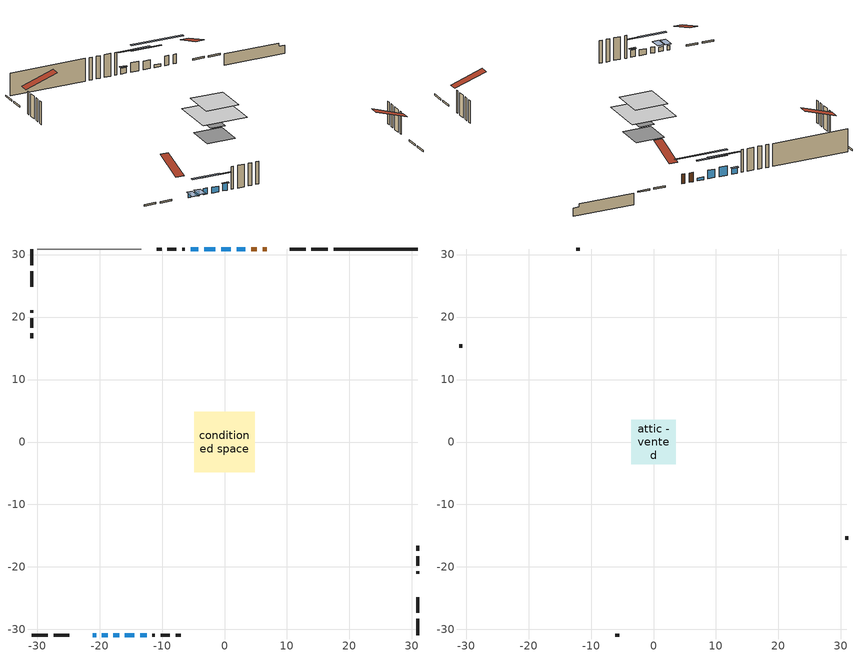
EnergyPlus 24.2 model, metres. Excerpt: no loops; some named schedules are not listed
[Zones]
conditioned space
 floor othersidecoefficients (Floor1 construction): -1.6,-1.6 -1.6,1.6 1.6,1.6 1.6,-1.6 z0.31
 floor adiabatic (AdiabaticFloorConstruction): -4.83,-4.83 -4.83,4.83 4.83,4.83 4.83,-4.83 z2.75
 floor foundation (Slab1 construction): -3.07,-3.07 -3.07,3.07 3.07,3.07 3.07,-3.07 z-2.13
 wall outside (RimJoist1 construction): 16.55,30.89 13.91,30.89 / -30.89,-30.89 -28.25,-30.89 / -30.89,30.89 -30.89,28.25 / 30.89,-30.89 30.89,-28.25 z0.31:0.61
 wall outside (RimJoist2 construction): 12.98,30.89 10.47,30.89 / -27.32,-30.89 -24.81,-30.89 / -30.89,27.32 -30.89,24.81 / 30.89,-27.32 30.89,-24.81 z0.31:0.61
 wall outside (AdiabaticWallConstruction 1): 6.77,30.89 6.11,30.89 / 5.18,30.89 4.29,30.89 z0.31:2.34
 wall outside (AdiabaticWallConstruction): -21.1,-30.89 -20.54,-30.89 z0.31:1.23; 3.36,30.89 1.93,30.89 z0.31:0.92; 1.01,30.89 -0.52,30.89 z0.31:2.14; -1.45,30.89 -3.28,30.89 z0.31:2.34; -19.62,-30.89 -18.7,-30.89 z0.31:1.33; -4.2,30.89 -5.42,30.89 / -15.93,-30.89 -14.4,-30.89 z0.31:1.53; -17.77,-30.89 -16.86,-30.89 z0.31:1.58; -13.48,-30.89 -12.46,-30.89 z0.31:1.83
 wall outside (Wall1 construction): -6.35,30.89 -6.76,30.89 / -11.53,-30.89 -11.12,-30.89 / -30.89,21.1 -30.89,20.7 / 30.89,-21.1 30.89,-20.7 z0.31:5.19
 wall outside (Wall2 construction): -7.69,30.89 -9.13,30.89 / -10.19,-30.89 -8.75,-30.89 / -30.89,19.77 -30.89,18.32 / 30.89,-19.77 30.89,-18.32 z0.31:5.19
 wall outside (Wall3 construction): -10.06,30.89 -10.85,30.89 / -7.82,-30.89 -7.03,-30.89 / -30.89,17.39 -30.89,16.61 / 30.89,-17.39 30.89,-16.61 z0.31:5.19
 wall foundation (FoundationWall1 construction): 17.48,30.89,-2.13 17.48,30.89,0.31 29.55,30.89,0.31 29.55,30.89,-0.34 30.89,30.89,-0.34 30.89,30.89,-2.13
 wall adiabatic (Wall5 construction): -13.32,30.89 -29.96,30.89 z0.31:5.19
 window (WindowConstruction 7): -21.1,-30.89 -20.54,-30.89 z0.31:1.22
 window (WindowConstruction 8): 3.36,30.89 1.94,30.89 z0.31:0.92
 window (WindowConstruction): 1.01,30.89 -0.52,30.89 z0.31:2.14
 window (WindowConstruction 1): -1.45,30.89 -3.28,30.89 z0.31:2.34
 window (WindowConstruction 2): -19.62,-30.89 -18.7,-30.89 z0.31:1.32
 window (WindowConstruction 3): -4.2,30.89 -5.42,30.89 z0.31:1.53
 window (WindowConstruction 4): -17.77,-30.89 -16.86,-30.89 z0.31:1.58
 window (WindowConstruction 5): -15.93,-30.89 -14.4,-30.89 z0.31:1.53
 window (WindowConstruction 6): -13.48,-30.89 -12.46,-30.89 z0.31:1.83
 door (Door): 6.76,30.89 6.11,30.89 z0.31:2.34
 door (Door 1): 5.18,30.89 4.29,30.89 z0.31:2.34
 ceiling adiabatic (AdiabaticFloorConstruction): 4.83,-4.83 4.83,4.83 -4.83,4.83 -4.83,-4.83 z2.75
attic - vented
 floor to conditioned space (Floor2 construction Reversed): -3.6,-3.6 -3.6,3.6 3.6,3.6 3.6,-3.6 z5.19
 wall outside (Wall4 construction): -11.78,30.89 -12.39,30.89 / -6.1,-30.89 -5.49,-30.89 / -30.89,15.68 -30.89,15.06 / 30.89,-15.68 30.89,-15.06 z0.31:5.19
 roof outside (Roof1 construction): 7.69,30.89,5.19 7.69,23.88,7.52 9.54,23.88,7.52 9.54,30.89,5.19; -22.03,-30.89,5.19 -22.03,-23.88,7.52 -23.88,-23.88,7.52 -23.88,-30.89,5.19; -30.89,22.03,5.19 -23.88,22.03,7.52 -23.88,23.88,7.52 -30.89,23.88,5.19; 30.89,-22.03,5.19 23.88,-22.03,7.52 23.88,-23.88,7.52 30.89,-23.88,5.19
shading: -20.25,-30.89 -21.4,-30.89 -21.4,-33.33 -20.25,-33.33 z1.52; -3.15,30.89 8.44,30.89 8.44,31.3 -3.15,31.3 z6; -3.16,30.89 3.65,30.89 3.65,31.3 -3.16,31.3 z4.78; -5.91,30.89 1.19,30.89 1.19,31.3 -5.91,31.3 z4.98; -18.4,-30.89 -19.91,-30.89 -19.91,-33.33 -18.4,-33.33 z1.62; -5.62,30.89 -4,30.89 -4,31.3 -5.62,31.3 z1.73; -14.22,-30.89 -20.41,-30.89 -20.41,-31.3 -14.22,-31.3 z4.22; -11.76,-30.89 -18.57,-30.89 -18.57,-31.3 -11.76,-31.3 z4.17; -12.26,-30.89 -13.68,-30.89 -13.68,-31.3 -12.26,-31.3 z2.04
[Building]
Building 1: Terrain=Suburbs
[Site:Location]
Edmonton Intl AP_AB: Latitude {deg}=53.31; Longitude {deg}=-113.58; Time Zone {hr}=-7; Elevation {m}=723; Keep Site Location Information=Yes
[Site:GroundTemperature:Shallow]
-1.56185, -3.61833, -3.78302, -2.80711, 1.11059, 5.01004, 8.39065, 10.5322, 10.7141, 8.97234, 5.67794, 1.89811
[Site:WaterMainsTemperature]
Calculation Method=Schedule; Temperature Schedule=mains temperature schedule
[Material] Roughness=Rough; Thermal Absorptance=0.9
Name | Thickness {m} | Conductivity {W/m-K} | Density {kg/m3} | Specific Heat {J/kg-K} | Solar Absorptance | Visible Absorptance
asphalt or fiberglass shingles | 0.00635 | 0.162714 | 1121.4 | 1465.45 | 0.4 | 0.4
ceiling loosefill ins | 0.169333 | 0.0480833 | 16.02 | 1046.75 | 0.7 | 0.7
ceiling stud and cavity | 0.1397 | 0.0911922 | 65.682 | 1177.47 | 0.7 | 0.7
concrete 4.0 in. | 0.1016 | 1.803125 | 2242.8 | 837.4 | 0.7 | 0.7
concrete 8.0 in. | 0.2032 | 1.803125 | 2242.8 | 837.4 | 0.7 | 0.7
door material | 0.04445 | 0.053851 | 512.64 | 1214.23 | 0.7 | 0.7
exterior vertical ins | 0.07309 | 0.029427 | 32.04 | 1214.23 | 0.7 | 0.7
floor covering | 0.0127 | 0.0433444 | 54.468 | 1339.84 | 0.6 | 0.6
floor rigid ins; rim joist rigid ins 1 | 0.103632 | 0.029427 | 32.04 | 1214.23 | 0.7 | 0.7
floor rigid ins 1; wall rigid ins 2 | 0.512978 | 0.029427 | 32.04 | 1214.23 | 0.7 | 0.7
floor stud and cavity | 0.1397 | 0.357542 | 92.3553 | 1139.71 | 0.7 | 0.7
floor stud and cavity 1 | 0.1397 | 1.75129 | 37.0049 | 1207.88 | 0.7 | 0.7
furniture material conditioned space 1 | 0.1524 | 0.115458 | 640.8 | 1214.23 | 0.6 | 0.6
gypsum board | 0.0127 | 0.160291 | 801 | 837.4 | 0.6 | 0.6
gypsum board 1 | 0.0127 | 0.160291 | 801 | 837.4 | 0.7 | 0.7
osb sheathing 0.5 in. | 0.0127 | 0.115458 | 512.64 | 1214.23 | 0.7 | 0.7
osb sheathing 0.75 in. | 0.01905 | 0.115458 | 512.64 | 1214.23 | 0.7 | 0.7
osb sheathing 2.0 in. | 0.0508 | 0.115458 | 512.64 | 1214.23 | 0.7 | 0.7
rim joist rigid ins; wall rigid ins | 0.051816 | 0.029427 | 32.04 | 1214.23 | 0.7 | 0.7
rim joist stud and cavity | 0.0508 | 0.0416558 | 125.044 | 1163.47 | 0.6 | 0.6
rim joist stud and cavity 1 | 0.0508 | 0.086486 | 125.044 | 1163.47 | 0.6 | 0.6
wall rigid ins 1 | 0.051816 | 0.029427 | 32.04 | 1214.23 | 0.4 | 0.4
wall stud and cavity | 0.1397 | 0.301675 | 139.0536 | 1170.24 | 0.7 | 0.7
wall stud and cavity 1 | 0.1397 | 0.245635 | 139.0536 | 1170.24 | 0.7 | 0.7
wall stud and cavity 2 | 0.1397 | 0.413238 | 139.0536 | 1170.24 | 0.7 | 0.7
wall stud and cavity 3 | 0.0889 | 6.1454 | 50.32683 | 1063.81 | 0.6 | 0.6
wall stud and cavity 4 | 0.1397 | 0.190929 | 139.0536 | 1170.24 | 0.7 | 0.7
wall stud and cavity 5 | 0.0889 | 0.380278 | 52.3479 | 1209.89 | 0.7 | 0.7
wall stud and cavity 6 | 0.0889 | 0.391764 | 83.0341 | 1211.67 | 0.7 | 0.7
wood siding | 0.0254 | 0.102417 | 544.68 | 1172.36 | 0.4 | 0.4
wood siding 1 | 0.00254 | 0.102417 | 544.68 | 1172.36 | 0.4 | 0.4
wood siding 2; wood siding 3; wood siding 4 | 0.0254 | 0.102417 | 544.68 | 1172.36 | 0.7 | 0.7
[WindowMaterial:SimpleGlazingSystem]
Name | U-Factor {W/m2-K} | Solar Heat Gain Coefficient
WindowMaterial | 1.95153 | 0.46
WindowMaterial 1 | 2.97584 | 0.59
WindowMaterial 2 | 3.01388 | 0.52
WindowMaterial 3 | 2.98606 | 0.56
WindowMaterial 4 | 2.069631 | 0.43
WindowMaterial 5 | 2.96562 | 0.59
WindowMaterial 6 | 2.2042 | 0.4
WindowMaterial 7 | 3.30687 | 0.6
WindowMaterial 8 | 3.00991 | 0.51
[Construction]
AdiabaticFloorConstruction: floor stud and cavity 1, floor rigid ins 1, osb sheathing 0.75 in., floor covering
AdiabaticWallConstruction: wood siding 3, wall rigid ins 2, wall stud and cavity 5, gypsum board
AdiabaticWallConstruction 1: wood siding 4, wall rigid ins 2, wall stud and cavity 5, gypsum board
Door; Door 1: door material
Floor1 construction: floor stud and cavity, floor rigid ins, osb sheathing 0.75 in., floor covering
Floor2 construction Reversed: gypsum board, ceiling stud and cavity, ceiling loosefill ins
FoundationWall1 construction: concrete 8.0 in., gypsum board 1
furniture construction conditioned space 1: furniture material conditioned space 1
PartitionWallConstruction: gypsum board, wall stud and cavity 6, gypsum board
RimJoist1 construction: wood siding 2, rim joist rigid ins, osb sheathing 2.0 in., rim joist stud and cavity
RimJoist2 construction: wood siding 2, rim joist rigid ins 1, osb sheathing 2.0 in., rim joist stud and cavity 1
Roof1 construction: asphalt or fiberglass shingles
Slab1 construction: concrete 4.0 in.
Wall1 construction: wood siding, wall rigid ins, osb sheathing 0.5 in., wall stud and cavity, gypsum board
Wall2 construction: wood siding, wall rigid ins, osb sheathing 0.5 in., wall stud and cavity 1, gypsum board
Wall3 construction: wood siding, wall rigid ins, osb sheathing 0.5 in., wall stud and cavity 2, gypsum board
Wall4 construction: wood siding 1, wall stud and cavity 3
Wall5 construction: wall rigid ins 1, osb sheathing 0.5 in., wall stud and cavity 4, gypsum board
WindowConstruction: WindowMaterial
WindowConstruction 1: WindowMaterial 1
WindowConstruction 2: WindowMaterial 2
WindowConstruction 3: WindowMaterial 3
WindowConstruction 4: WindowMaterial 4
WindowConstruction 5: WindowMaterial 5
WindowConstruction 6: WindowMaterial 6
WindowConstruction 7: WindowMaterial 7
WindowConstruction 8: WindowMaterial 8
[Zone] Multiplier=1; Part of Total Floor Area=Yes
Name | Volume {m3}
attic - vented | 19.6491
conditioned space | 338.2
[Space]
Name | Zone | Volume {m3}
attic - vented 1 | attic - vented | 19.6491
conditioned space 1 | conditioned space | 338.2
[ZoneInfiltration:EffectiveLeakageArea]
infil attic - vented 1: Zone or Space=attic - vented 1; Schedule=Always On Discrete; Effective Air Leakage Area {cm2}=1801.74; Stack Coefficient=0.000501614; Wind Coefficient=1.51323e-05
[ZoneMixing]
whole house fan mix: Zone or Space=attic - vented; Schedule=Always On Continuous; Design Flow Rate Calculation Method=Flow/Zone; Design Flow Rate {m3/s}=0; Source Zone or Space=conditioned space
[SurfaceProperty:OtherSideCoefficients]
other non-freezing space: Combined Convective/Radiative Film Coefficient {W/m2-K}=8.35; Constant Temperature Coefficient=1; External Dry-Bulb Temperature Coefficient=0; Ground Temperature Coefficient=0; Wind Speed Coefficient=0; Zone Air Temperature Coefficient=0; Constant Temperature Schedule=other non-freezing space; Previous Other Side Temperature Coefficient=0
[SurfaceProperty:ExposedFoundationPerimeter]
Slab1: Exposed Perimeter Calculation Method=TotalExposedPerimeter; Total Exposed Perimeter {m}=13.408
[InternalMass] Zone or ZoneList=conditioned space; Space or SpaceList=conditioned space 1
Name | Construction | Surface Area {m2}
furniture mass conditioned space 1 | furniture construction conditioned space 1 | 56.5721
partition wall mass | PartitionWallConstruction | 141.43
[Lights]
interior lighting: Zone or ZoneList or Space or SpaceList=conditioned space 1; Schedule=interior lighting schedule; Design Level Calculation Method=LightingLevel; Lighting Level {W}=343.2; Return Air Fraction=0; Fraction Radiant=0.6; Fraction Visible=0.2; Fraction Replaceable=1
[People]
occupants: Zone or ZoneList or Space or SpaceList=conditioned space 1; Number of People Schedule=occupants schedule; Number of People Calculation Method=People; Number of People=3; Fraction Radiant=0.314171; Sensible Heat Fraction=0.56303; Activity Level Schedule=occupants activity schedule; Carbon Dioxide Generation Rate {m3/s-W}=0; Enable ASHRAE 55 Comfort Warnings=No; Mean Radiant Temperature Calculation Type=EnclosureAveraged
[ElectricEquipment] Zone or ZoneList or Space or SpaceList=conditioned space 1; Design Level Calculation Method=EquipmentLevel
Name | Schedule | Design Level {W} | Fraction Latent | Fraction Radiant | Fraction Lost
clothes dryer | clothes dryer schedule | 140.772 | 0.015 | 0.081 | 0.85
clothes washer | clothes washer schedule | 32.1985 | 0.03 | 0.162 | 0.7
cooking range | cooking range schedule | 208.969 | 0.08 | 0.432 | 0.2
dishwasher | dishwasher schedule | 66.8632 | 0.3 | 0.18 | 0.4
fridge | fridge schedule | 72.9452 | 0 | 0.6 | 0
mech vent bath fan 0 | mech vent bath fan 0 schedule | 50.2 | 0 | 0 | 1
mech vent bath fan 1 | mech vent bath fan 1 schedule | 50.2 | 0 | 0 | 1
mech vent house fan | mech vent house fan schedule | 0 | 0 | 0 | 1
mech vent house fan cfis | mech vent house fan cfis schedule | 0 | 0 | 0 | 0
mech vent range fan 0 | mech vent range fan 0 schedule | 57 | 0 | 0 | 1
misc plug loads | misc plug loads schedule | 494.7 | 0.045 | 0.513 | 0.1
whole house fan | Always On Discrete | 0 | 0 | 0 | 1
[OtherEquipment] Zone or ZoneList or Space or SpaceList=conditioned space 1; Design Level Calculation Method=EquipmentLevel
Name | Fuel Type | Schedule | Design Level {W} | Fraction Latent | Fraction Radiant | Fraction Lost
clothes dryer 1 | Electricity | clothes dryer schedule | 0 | 0.015 | 0.081 | 0.85
cooking range 1 | Electricity | cooking range schedule | 0 | 0.08 | 0.432 | 0.2
general water use latent | None | general water use schedule | 59.3978 | 1 | 0 | 0
general water use sensible | None | general water use schedule | -58.539 | 0 | 0.6 | 0
mech vent house fan latent load | None | Always On Discrete | 0 | 1 | 0 | 0
mech vent house fan sensible load | None | Always On Discrete | 0 | 0 | 0 | 0
water heater energy adjustment1 | NaturalGas | Always On Discrete | 0.01 | 0 | 0 | 1
[ZoneInfiltration:DesignFlowRate] Zone or ZoneList or Space or SpaceList=conditioned space 1; Schedule=Always On Discrete; Design Flow Rate Calculation Method=Flow/Zone; Design Flow Rate {m3/s}=0
infil flow; natural vent flow; whole house fan flow
[AvailabilityManager:Scheduled]
central ac and furnace airloop Availability Manager: Schedule=Always On Discrete
[Foundation:Kiva]
Foundation Kiva 1: Initial Indoor Air Temperature {C}=18; Wall Height Above Grade {m}=0.309982; Wall Depth Below Slab {m}=0.2032; Custom Block Material Name 1=exterior vertical ins; Custom Block Depth 1 {m}=2.43998; Custom Block X Position 1 {m}=0.2159; Custom Block Z Position 1 {m}=0
[Foundation:Kiva:Settings]
Soil Conductivity {W/m-K}=0.849921; Soil Density {kg/m3}=1842.3; Soil Specific Heat {J/kg-K}=418.7; Ground Solar Absorptivity=0.9; Ground Thermal Absorptivity=0.9; Ground Surface Roughness {m}=0.03; Far-Field Width {m}=40; Deep-Ground Boundary Condition=ZeroFlux; Deep-Ground Depth {m}=40; Minimum Cell Dimension {m}=0.2; Maximum Cell Growth Coefficient=3; Simulation Timestep=Timestep
[Exterior:Lights]
exterior lighting: Schedule=exterior lighting schedule; Design Level {W}=75.6
[EnergyManagementSystem:GlobalVariable]
central_ac_and_furnace_airloop_Fan_RTF
infil_program_Qfan
infil_program_Qinf
natural_vent_program_Qnv
natural_vent_program_Qwhf
[EnergyManagementSystem:Sensor]
Name | Output:Variable or Output:Meter Index Key | Output:Variable or Output:Meter
airflow_gain | infil flow | Infiltration Sensible Heat Gain Energy
airflow_gain_1 | natural vent flow | Infiltration Sensible Heat Gain Energy
airflow_gain_2 | whole house fan flow | Infiltration Sensible Heat Gain Energy
airflow_loss | infil flow | Infiltration Sensible Heat Loss Energy
airflow_loss_1 | natural vent flow | Infiltration Sensible Heat Loss Energy
airflow_loss_2 | whole house fan flow | Infiltration Sensible Heat Loss Energy
clg_load_cond |  | Cooling:EnergyTransfer:Zone:CONDITIONED SPACE
clg_sp_s; clg_sp_s_1 | cooling setpoint | Schedule Value
clothes_dryer_exhaust_0_sch_s | clothes dryer exhaust 0 schedule | Schedule Value
cool_season | cooling season schedule | Schedule Value
htg_load_cond |  | Heating:EnergyTransfer:Zone:CONDITIONED SPACE
htg_sp_s; htg_sp_s_1 | heating setpoint | Schedule Value
ig_ee_conv | clothes dryer | Electric Equipment Convective Heating Energy
ig_ee_conv_2 | cooking range | Electric Equipment Convective Heating Energy
ig_ee_conv_4 | fridge | Electric Equipment Convective Heating Energy
ig_ee_conv_5 | misc plug loads | Electric Equipment Convective Heating Energy
ig_ee_conv_6 | whole house fan | Electric Equipment Convective Heating Energy
ig_ee_rad | clothes dryer | Electric Equipment Radiant Heating Energy
ig_ee_rad_2 | cooking range | Electric Equipment Radiant Heating Energy
ig_ee_rad_4 | fridge | Electric Equipment Radiant Heating Energy
ig_ee_rad_5 | misc plug loads | Electric Equipment Radiant Heating Energy
ig_ee_rad_6 | whole house fan | Electric Equipment Radiant Heating Energy
ig_lgt_conv | interior lighting | Lights Convective Heating Energy
ig_lgt_rad | interior lighting | Lights Radiant Heating Energy
ig_lgt_vis | interior lighting | Lights Visible Radiation Heating Energy
ig_oe_conv | clothes dryer 1 | Other Equipment Convective Heating Energy
ig_oe_conv_1 | cooking range 1 | Other Equipment Convective Heating Energy
ig_oe_conv_2 | general water use latent | Other Equipment Convective Heating Energy
ig_oe_conv_3 | general water use sensible | Other Equipment Convective Heating Energy
ig_oe_conv_4 | water heater energy adjustment1 | Other Equipment Convective Heating Energy
ig_oe_rad | clothes dryer 1 | Other Equipment Radiant Heating Energy
ig_oe_rad_1 | cooking range 1 | Other Equipment Radiant Heating Energy
ig_oe_rad_2 | general water use latent | Other Equipment Radiant Heating Energy
ig_oe_rad_3 | general water use sensible | Other Equipment Radiant Heating Energy
ig_oe_rad_4 | water heater energy adjustment1 | Other Equipment Radiant Heating Energy
ig_ppl_conv | occupants | People Convective Heating Energy
ig_ppl_rad | occupants | People Radiant Heating Energy
im_conv | furniture mass conditioned space 1 | Surface Inside Face Convection Heat Gain Energy
im_conv_1 | partition wall mass | Surface Inside Face Convection Heat Gain Energy
im_ig | furniture mass conditioned space 1 | Surface Inside Face Internal Gains Radiation Heat Gain Energy
im_ig_1 | partition wall mass | Surface Inside Face Internal Gains Radiation Heat Gain Energy
im_lgt | furniture mass conditioned space 1 | Surface Inside Face Lights Radiation Heat Gain Energy
im_lgt_1 | partition wall mass | Surface Inside Face Lights Radiation Heat Gain Energy
im_sol | furniture mass conditioned space 1 | Surface Inside Face Solar Radiation Heat Gain Energy
im_sol_1 | partition wall mass | Surface Inside Face Solar Radiation Heat Gain Energy
im_surf | furniture mass conditioned space 1 | Surface Inside Face Net Surface Thermal Radiation Heat Gain Energy
im_surf_1 | partition wall mass | Surface Inside Face Net Surface Thermal Radiation Heat Gain Energy
mech_vent_bath_fan_0_sch_s | mech vent bath fan 0 schedule | Schedule Value
mech_vent_bath_fan_1_sch_s | mech vent bath fan 1 schedule | Schedule Value
mech_vent_range_fan_0_sch_s | mech vent range fan 0 schedule | Schedule Value
mv_conv | mech vent bath fan 0 | Electric Equipment Convective Heating Energy
mv_conv_1 | mech vent bath fan 1 | Electric Equipment Convective Heating Energy
mv_conv_2 | mech vent house fan | Electric Equipment Convective Heating Energy
mv_conv_3 | mech vent house fan cfis | Electric Equipment Convective Heating Energy
mv_conv_4 | mech vent range fan 0 | Electric Equipment Convective Heating Energy
mv_conv_5 | mech vent house fan latent load | Other Equipment Convective Heating Energy
mv_conv_6 | mech vent house fan sensible load | Other Equipment Convective Heating Energy
mv_rad | mech vent bath fan 0 | Electric Equipment Radiant Heating Energy
mv_rad_1 | mech vent bath fan 1 | Electric Equipment Radiant Heating Energy
mv_rad_2 | mech vent house fan | Electric Equipment Radiant Heating Energy
mv_rad_3 | mech vent house fan cfis | Electric Equipment Radiant Heating Energy
mv_rad_4 | mech vent range fan 0 | Electric Equipment Radiant Heating Energy
mv_rad_5 | mech vent house fan latent load | Other Equipment Radiant Heating Energy
mv_rad_6 | mech vent house fan sensible load | Other Equipment Radiant Heating Energy
natural_vent_s | natural vent schedule | Schedule Value
oa_temp |  | Site Outdoor Air Drybulb Temperature
out_pb_s |  | Site Outdoor Air Barometric Pressure
out_wt_s |  | Site Outdoor Air Humidity Ratio
site_vw_s |  | Site Wind Speed
ss_back_out | Window1 | Surface Window Shortwave from Zone Back Out Window Heat Transfer Rate
ss_back_out_1 | Window10 | Surface Window Shortwave from Zone Back Out Window Heat Transfer Rate
ss_back_out_2 | Window2 | Surface Window Shortwave from Zone Back Out Window Heat Transfer Rate
ss_back_out_3 | Window3 | Surface Window Shortwave from Zone Back Out Window Heat Transfer Rate
ss_back_out_4 | Window4 | Surface Window Shortwave from Zone Back Out Window Heat Transfer Rate
ss_back_out_5 | Window5 | Surface Window Shortwave from Zone Back Out Window Heat Transfer Rate
ss_back_out_6 | Window6 | Surface Window Shortwave from Zone Back Out Window Heat Transfer Rate
ss_back_out_7 | Window7 | Surface Window Shortwave from Zone Back Out Window Heat Transfer Rate
ss_back_out_8 | Window8 | Surface Window Shortwave from Zone Back Out Window Heat Transfer Rate
ss_conv | Door1 | Surface Inside Face Convection Heat Gain Energy
ss_conv_1 | Door2 | Surface Inside Face Convection Heat Gain Energy
ss_conv_10 | Window8 | Surface Inside Face Convection Heat Gain Energy
ss_conv_2 | Window1 | Surface Inside Face Convection Heat Gain Energy
ss_conv_3 | Window10 | Surface Inside Face Convection Heat Gain Energy
ss_conv_4 | Window2 | Surface Inside Face Convection Heat Gain Energy
ss_conv_5 | Window3 | Surface Inside Face Convection Heat Gain Energy
ss_conv_6 | Window4 | Surface Inside Face Convection Heat Gain Energy
ss_conv_7 | Window5 | Surface Inside Face Convection Heat Gain Energy
ss_conv_8 | Window6 | Surface Inside Face Convection Heat Gain Energy
ss_conv_9 | Window7 | Surface Inside Face Convection Heat Gain Energy
ss_ig | Door1 | Surface Inside Face Internal Gains Radiation Heat Gain Energy
ss_ig_1 | Door2 | Surface Inside Face Internal Gains Radiation Heat Gain Energy
ss_ig_10 | Window8 | Surface Inside Face Internal Gains Radiation Heat Gain Energy
ss_ig_2 | Window1 | Surface Inside Face Internal Gains Radiation Heat Gain Energy
ss_ig_3 | Window10 | Surface Inside Face Internal Gains Radiation Heat Gain Energy
ss_ig_4 | Window2 | Surface Inside Face Internal Gains Radiation Heat Gain Energy
ss_ig_5 | Window3 | Surface Inside Face Internal Gains Radiation Heat Gain Energy
ss_ig_6 | Window4 | Surface Inside Face Internal Gains Radiation Heat Gain Energy
ss_ig_7 | Window5 | Surface Inside Face Internal Gains Radiation Heat Gain Energy
ss_ig_8 | Window6 | Surface Inside Face Internal Gains Radiation Heat Gain Energy
ss_ig_9 | Window7 | Surface Inside Face Internal Gains Radiation Heat Gain Energy
ss_lgt | Door1 | Surface Inside Face Lights Radiation Heat Gain Energy
ss_lgt_1 | Door2 | Surface Inside Face Lights Radiation Heat Gain Energy
ss_sol | Door1 | Surface Inside Face Solar Radiation Heat Gain Energy
ss_sol_1 | Door2 | Surface Inside Face Solar Radiation Heat Gain Energy
ss_surf | Door1 | Surface Inside Face Net Surface Thermal Radiation Heat Gain Energy
ss_surf_1 | Door2 | Surface Inside Face Net Surface Thermal Radiation Heat Gain Energy
ss_surf_10 | Window8 | Surface Inside Face Net Surface Thermal Radiation Heat Gain Energy
ss_surf_2 | Window1 | Surface Inside Face Net Surface Thermal Radiation Heat Gain Energy
ss_surf_3 | Window10 | Surface Inside Face Net Surface Thermal Radiation Heat Gain Energy
ss_surf_4 | Window2 | Surface Inside Face Net Surface Thermal Radiation Heat Gain Energy
ss_surf_5 | Window3 | Surface Inside Face Net Surface Thermal Radiation Heat Gain Energy
ss_surf_6 | Window4 | Surface Inside Face Net Surface Thermal Radiation Heat Gain Energy
ss_surf_7 | Window5 | Surface Inside Face Net Surface Thermal Radiation Heat Gain Energy
ss_surf_8 | Window6 | Surface Inside Face Net Surface Thermal Radiation Heat Gain Energy
ss_surf_9 | Window7 | Surface Inside Face Net Surface Thermal Radiation Heat Gain Energy
ss_trans_in | Window1 | Surface Window Transmitted Solar Radiation Rate
ss_trans_in_1 | Window10 | Surface Window Transmitted Solar Radiation Rate
ss_trans_in_2 | Window2 | Surface Window Transmitted Solar Radiation Rate
ss_trans_in_3 | Window3 | Surface Window Transmitted Solar Radiation Rate
ss_trans_in_4 | Window4 | Surface Window Transmitted Solar Radiation Rate
ss_trans_in_5 | Window5 | Surface Window Transmitted Solar Radiation Rate
ss_trans_in_6 | Window6 | Surface Window Transmitted Solar Radiation Rate
ss_trans_in_7 | Window7 | Surface Window Transmitted Solar Radiation Rate
ss_trans_in_8 | Window8 | Surface Window Transmitted Solar Radiation Rate
ss_trans_out | Window1 | Surface Inside Face Initial Transmitted Diffuse Transmitted Out Window Solar Radiation Rate
ss_trans_out_1 | Window10 | Surface Inside Face Initial Transmitted Diffuse Transmitted Out Window Solar Radiation Rate
ss_trans_out_2 | Window2 | Surface Inside Face Initial Transmitted Diffuse Transmitted Out Window Solar Radiation Rate
ss_trans_out_3 | Window3 | Surface Inside Face Initial Transmitted Diffuse Transmitted Out Window Solar Radiation Rate
ss_trans_out_4 | Window4 | Surface Inside Face Initial Transmitted Diffuse Transmitted Out Window Solar Radiation Rate
